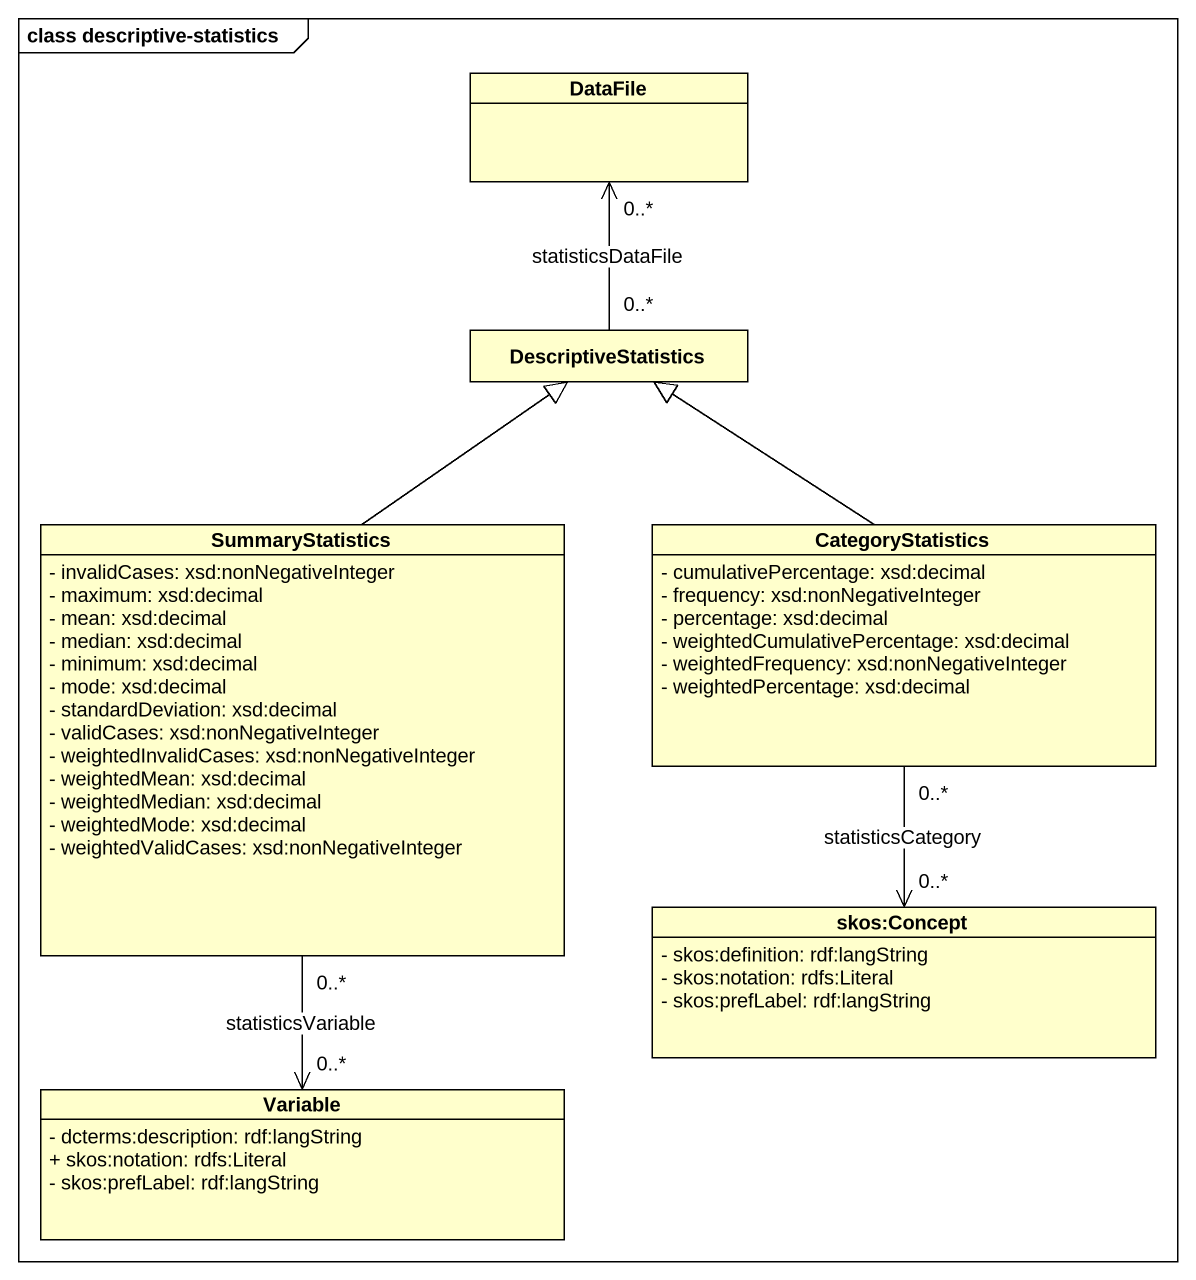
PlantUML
@startuml
mainframe class descriptive-statistics
hide circle
hide empty members
skinparam classAttributeIconSize 0
class DataFile
class DescriptiveStatistics
class SummaryStatistics {
  - invalidCases: xsd:nonNegativeInteger
  - maximum: xsd:decimal
  - mean: xsd:decimal
  - median: xsd:decimal
  - minimum: xsd:decimal
  - mode: xsd:decimal
  - standardDeviation: xsd:decimal
  - validCases: xsd:nonNegativeInteger
  - weightedInvalidCases: xsd:nonNegativeInteger
  - weightedMean: xsd:decimal
  - weightedMedian: xsd:decimal
  - weightedMode: xsd:decimal
  - weightedValidCases: xsd:nonNegativeInteger
}
class CategoryStatistics {
  - cumulativePercentage: xsd:decimal
  - frequency: xsd:nonNegativeInteger
  - percentage: xsd:decimal
  - weightedCumulativePercentage: xsd:decimal
  - weightedFrequency: xsd:nonNegativeInteger
  - weightedPercentage: xsd:decimal
}
class "skos:Concept" as skos_Concept {
  - skos:definition: rdf:langString
  - skos:notation: rdfs:Literal
  - skos:prefLabel: rdf:langString
}
class Variable {
  - dcterms:description: rdf:langString
  + skos:notation: rdfs:Literal
  - skos:prefLabel: rdf:langString
}
DescriptiveStatistics "0..*" -up-> "0..*" DataFile : statisticsDataFile
SummaryStatistics -up-|> DescriptiveStatistics
SummaryStatistics "0..*" --> "0..*" Variable : statisticsVariable
CategoryStatistics -up-|> DescriptiveStatistics
CategoryStatistics "0..*" --> "0..*" skos_Concept : statisticsCategory
@enduml
